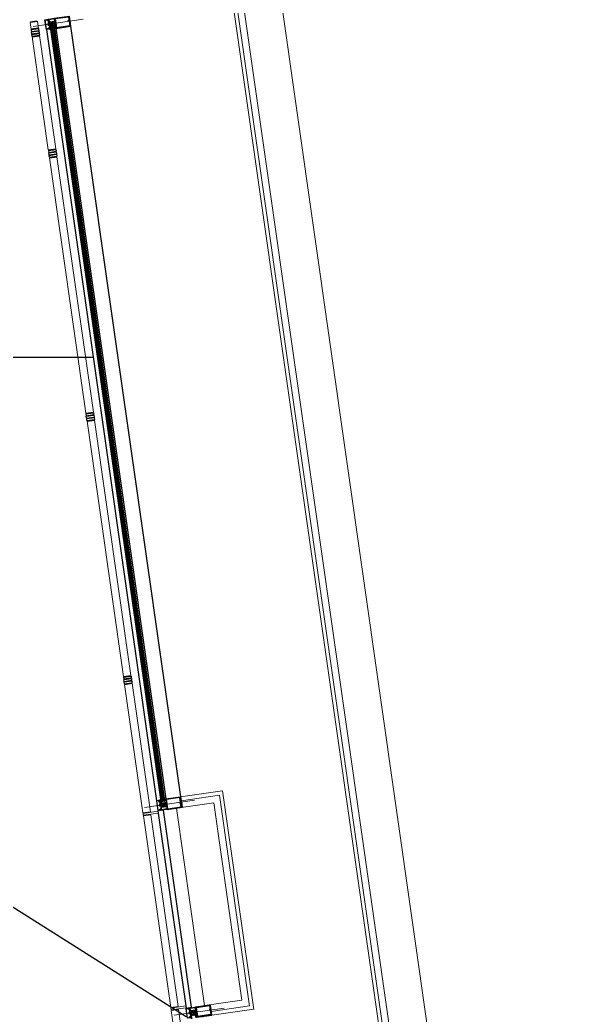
# Model space of a CAD drawing. Header units: centimetres. Extents: x 139057 to 200038, y 34824 to 80516.
# Drawn here: x 171053 to 171353, y 48367 to 48895 of the extents above; entities that cross this region are included whole.
import ezdxf

# ---------------------------------------------------------------- set-up
doc = ezdxf.new("R2010")
doc.units = ezdxf.units.CM
doc.header["$LTSCALE"] = 100
doc.linetypes.add('LEV-124-TUN-CONN$0$CENTER2', pattern=[28.575, 19.05, -3.175, 3.175, -3.175])
doc.layers.get('0').update_dxf_attribs({"lineweight": 0})
doc.layers.get('Defpoints').update_dxf_attribs({"lineweight": 0})
for name, color, linetype, lineweight in [('430_TAVOLATI_001-AM_0', 3, 'Continuous', 0), ('437_RIVESTIMENTI_001-AM_0', 13, 'Continuous', 0), ('440_SIMBOLI_001-AM_0', 31, 'Continuous', 0)]:
    doc.layers.add(name, color=color, linetype=linetype, lineweight=lineweight)
for name, color, linetype in [('A-FACCIATA', 8, 'Continuous'), ('A-FACCIATA MONTANTI', 13, 'Continuous'), ('A-GRAFICA', 253, 'Continuous'), ('A-PARAPETTI', 5, 'Continuous'), ('LEV-124-TUN-CONN$0$A-GLAZ-MULL', 1, 'Continuous'), ('LEV-124-TUN-CONN$0$A-Stone', 5, 'Continuous'), ('LEV-124-TUN-CONN$0$A-STRS-RAIL', 1, 'Continuous')]:
    doc.layers.add(name, color=color, linetype=linetype)

# ---------------------------------------------------------------- blocks, each defined once
blk = doc.blocks.new('LEV-124-TUN-CONN$0$HANDRAIL-BUILDING C')
at = {"layer": 'LEV-124-TUN-CONN$0$A-STRS-RAIL'}
for p, q in [((-47, 16), (-7.3, 20.3)), ((-46.7, 13), (-6.9, 17.3)), ((-46.7, 13), (-45.6, 3.1)), ((-45.6, 3.1), (-5.8, 7.4)), ((-45.3, 0.1), (-5.5, 4.4)), ((-45.3, 0.1), (-44.2, -9.9)), ((-44, 16.3), (-43.7, 13.3)), ((-42.6, 3.4), (-42.3, 0.4)), ((-10.2, 20), (-9.9, 17)), ((-8.8, 7.1), (-8.5, 4.1)), ((-5.8, 7.4), (-6.9, 17.3)), ((-4.4, -5.5), (-5.5, 4.4)), ((-44.2, -9.9), (-4.4, -5.5)), ((-43.9, -12.8), (-4.1, -8.5)), ((-42.8, -22.8), (-43.9, -12.8)), ((-42.8, -22.8), (-3, -18.4)), ((-42.4, -25.8), (-2.7, -21.4)), ((-41.2, -9.5), (-40.9, -12.5)), ((-39.8, -22.5), (-39.5, -25.4)), ((-7.4, -5.8), (-7.1, -8.8)), ((-6, -18.8), (-5.7, -21.7)), ((-3, -18.4), (-4.1, -8.5))]:
    blk.add_line(p, q, dxfattribs=at)
blk = doc.blocks.new('LEV-124-TUN-CONN$0$MULL130 LamGlazBLK')
blk.add_line((-3.8, 8.3, 0), (-3.8, 8.3, 0))
at = {"layer": 'Defpoints', "color": 1, "linetype": 'LEV-124-TUN-CONN$0$CENTER2'}
blk.add_line((0, 197.5, 0), (0, -70.4, 0), dxfattribs=at)
at = {"layer": 'Defpoints', "ltscale": 2}
blk.add_line((16.5, 106.5, 0), (16.5, 85.5, 0), dxfattribs=at)
at = {"layer": 'Defpoints'}
blk.add_circle((0, 0, 0), 1, dxfattribs=at)
at = {"layer": 'LEV-124-TUN-CONN$0$A-GLAZ-MULL'}
for p, q in [((-26, 110, 0), (-26, 80, 0)), ((-25, 119, 0), (-21, 119, 0)), ((-21, 118, 0), (-25, 118, 0)), ((-25, 113.5, 0), (-17.9, 113.5, 0)), ((-24, 110.6, 0), (-25, 110.6, 0)), ((-25, 110, 0), (-25, 80, 0)), ((-22.7, 112.2, 0), (-24, 111.7, 0)), ((-24, 111.7, 0), (-24, 110.6, 0)), ((-23.3, 116.2, 0), (-23.3, 113.5, 0)), ((-21.4, 112.7, 0), (-22.7, 112.2, 0)), ((-20.1, 112.2, 0), (-21.4, 112.7, 0)), ((-18.6, 111.5, 0), (-20.1, 112.2, 0)), ((-19, 110.6, 0), (-18.6, 111.5, 0)), ((-17.9, 113.5, 0), (-17.9, 112.6, 0)), ((0, 112.6, 0), (-17.9, 112.6, 0)), ((0, 112.6, 0), (17.9, 112.6, 0)), ((25, 113.5, 0), (17.9, 113.5, 0)), ((17.9, 113.5, 0), (17.9, 112.6, 0)), ((18.6, 111.5, 0), (20.1, 112.2, 0)), ((19, 110.6, 0), (18.6, 111.5, 0)), ((20.1, 112.2, 0), (21.4, 112.7, 0)), ((25, 119, 0), (21, 119, 0)), ((21, 118, 0), (25, 118, 0)), ((21.4, 112.7, 0), (22.7, 112.2, 0)), ((22.7, 112.2, 0), (24, 111.7, 0)), ((23.3, 116.2, 0), (23.3, 113.5, 0)), ((24, 111.7, 0), (24.1, 110.6, 0)), ((24.1, 110.6, 0), (25, 110.6, 0)), ((26, 110, 0), (25, 110, 0)), ((-17.1, 80, 0), (-27.5, 80, 0)), ((-23.4, 78.7, 0), (-24.4, 78.7, 0)), ((-23.4, 80, 0), (-23.4, 78.7, 0)), ((-20.2, 80, 0), (-20.2, 78.7, 0)), ((-20.2, 78.7, 0), (-19.2, 78.7, 0)), ((-3, 80.9, 0), (-3, 78, 0)), ((-2, 81.9, 0), (-2.5, 81.9, 0)), ((-2.5, 81.9, 0), (-2.5, 80.8, 0)), ((-1.4, 80.9, 0), (-2.3, 80.9, 0)), ((2.8, 81.9, 0), (-2, 81.9, 0)), ((-1.7, 79.4, 0), (-1.7, 80.8, 0)), ((-1.4, 80.9, 0), (-1.4, 78, 0)), ((1.5, 84.5, 0), (3, 84.5, 0)), ((3, 84.5, 0), (5, 82.5, 0)), ((3, 79.5, 0), (3, 81.7, 0)), ((4.5, 79.5, 0), (3, 79.5, 0)), ((5, 82.5, 0), (4.5, 79.5, 0)), ((5, 82.5, 0), (5, 82.5, 0)), ((20.2, 78.7, 0), (19.2, 78.7, 0)), ((20.2, 80, 0), (20.2, 78.7, 0)), ((23.4, 80, 0), (23.4, 78.7, 0)), ((23.4, 78.7, 0), (24.4, 78.7, 0))]:
    blk.add_line(p, q, dxfattribs=at)
at = {"layer": 'LEV-124-TUN-CONN$0$A-GLAZ-MULL', "linetype": 'Continuous', "extrusion": (2.06581e-05, -1.53304e-05, 1)}
for p, q in [((-25, 116.5, 0), (-22.7, 117.9, 0)), ((-22.1, 117.1, 0), (-23.2, 116.4, 0)), ((-24.4, 77.9, 0), (-24.4, 78.7, 0)), ((-17.1, 80, 0), (-20.2, 80, 0)), ((19.2, 77.9, 0), (19.2, 78.7, 0)), ((21.8, 76.8, 0), (19.2, 77.9, 0)), ((24.4, 77.9, 0), (21.8, 76.8, 0))]:
    blk.add_line(p, q, dxfattribs=at)
at = {"layer": 'LEV-124-TUN-CONN$0$A-GLAZ-MULL', "linetype": 'Continuous'}
for p, q in [((-25, 112.3, 0), (-25, 110.6, 0)), ((-25, 110.6, 0), (-25, 112.3, 0)), ((-3.2, 106.1, 0), (-11, 106.1, 0)), ((-3.2, 105.5, 0), (-2.4, 106.3, 0)), ((-2.4, 106.3, 0), (-3.2, 106.1, 0)), ((0, 113.1, 0), (-0.4, 113.6, 0)), ((0.4, 113.6, 0), (0, 113.1, 0)), ((3.2, 105.5, 0), (2.4, 106.3, 0)), ((2.4, 106.3, 0), (3.2, 106.1, 0)), ((3.2, 106.1, 0), (11, 106.1, 0)), ((25, 112.3, 0), (25, 110.6, 0)), ((25, 110.6, 0), (25, 112.3, 0)), ((-27.5, 80, 0), (-27.5, 0, 0)), ((-26.5, 80, 0), (-26.5, 1, 0)), ((-24.5, 76, 0), (-24.5, 4, 0)), ((-24.5, 76, 0), (24.5, 76, 0)), ((-17.1, 78, 0), (-17.1, 80, 0)), ((17.1, 78, 0), (-17.1, 78, 0)), ((-9, 105.5, 0), (-5.7, 105.5, 0)), ((-4.7, 104.5, 0), (-4.7, 93.1, 0)), ((-2.4, 104.7, 0), (-3.2, 105.5, 0)), ((-3.2, 103.9, 0), (-2.4, 104.7, 0)), ((-2.4, 103.1, 0), (-3.2, 103.9, 0)), ((-3.2, 102.3, 0), (-2.4, 103.1, 0)), ((-2.4, 101.5, 0), (-3.2, 102.3, 0)), ((-3.2, 100.7, 0), (-2.4, 101.5, 0)), ((-2.4, 99.9, 0), (-3.2, 100.7, 0)), ((-3.2, 99.1, 0), (-2.4, 99.9, 0)), ((-2.4, 98.3, 0), (-3.2, 99.1, 0)), ((-3.2, 97.5, 0), (-2.4, 98.3, 0)), ((-2.4, 96.7, 0), (-3.2, 97.5, 0)), ((-3.2, 95.9, 0), (-2.4, 96.7, 0)), ((-3.2, 94.3, 0), (-3.2, 95.9, 0)), ((0, 89.1, 0), (-0.7, 89.1, 0)), ((0, 89.1, 0), (0.7, 89.1, 0)), ((2.4, 104.7, 0), (3.2, 105.5, 0)), ((3.2, 103.9, 0), (2.4, 104.7, 0)), ((2.4, 103.1, 0), (3.2, 103.9, 0)), ((3.2, 102.3, 0), (2.4, 103.1, 0)), ((2.4, 101.5, 0), (3.2, 102.3, 0)), ((3.2, 100.7, 0), (2.4, 101.5, 0)), ((2.4, 99.9, 0), (3.2, 100.7, 0)), ((3.2, 99.1, 0), (2.4, 99.9, 0)), ((2.4, 98.3, 0), (3.2, 99.1, 0)), ((3.2, 97.5, 0), (2.4, 98.3, 0)), ((2.4, 96.7, 0), (3.2, 97.5, 0)), ((3.2, 95.9, 0), (2.4, 96.7, 0)), ((11, 105.5, 0), (3.2, 105.5, 0)), ((3.2, 94.3, 0), (3.2, 95.9, 0)), ((4.7, 95, 0), (4.7, 93.1, 0)), ((17.1, 78, 0), (17.1, 80, 0)), ((24.5, 4, 0), (24.5, 76, 0)), ((26.5, 1, 0), (26.5, 80, 0)), ((27.5, 80, 0), (27.5, 0, 0)), ((-0.2, 0, 0), (-27.5, 0, 0)), ((-26.5, 1, 0), (-0.2, 1, 0)), ((-24.5, 4, 0), (-1.2, 4, 0)), ((-2.1, 4.8, 0), (-4, 7.6, 0)), ((-1.7, 6, 0), (-3.1, 8.1, 0)), ((-1.6, 4.6, 0), (-2.1, 4.8, 0)), ((1, 6, 0), (-1.7, 6, 0)), ((-1.3, 4.8, 0), (-1.3, 5.1, 0)), ((-1.3, 5.1, 0), (0.2, 5.1, 0)), ((-1.2, 4.8, 0), (-1.2, 5, 0)), ((-0.5, 5, 0), (-1.2, 5, 0)), ((-1.2, 4, 0), (-1.2, 4.8, 0)), ((-0.2, 4, 0), (-0.2, 4.8, 0)), ((-0.2, 0, 0), (-0.2, 4, 0)), ((0.2, 0, 0), (0.2, 4, 0)), ((0.2, 1, 0), (26.5, 1, 0)), ((27.5, 0, 0), (0.2, 0, 0)), ((0.2, 4, 0), (0.2, 5.1, 0)), ((0.2, 4, 0), (24.5, 4, 0)), ((1.3, 4, 0), (1.3, 5.8, 0)), ((27.5, 50.4, 0), (27.5, 46.9, 0))]:
    blk.add_line(p, q, dxfattribs=at)
at = {"layer": 'LEV-124-TUN-CONN$0$A-GLAZ-MULL', "linetype": 'Continuous', "extrusion": (4.13169e-05, -9.3459e-10, 1)}
for p, q in [((-25, 112.3, 0), (-25, 110.6, 0)), ((-25, 110.6, 0), (-25, 112.3, 0))]:
    blk.add_line(p, q, dxfattribs=at)
at = {"layer": 'LEV-124-TUN-CONN$0$A-GLAZ-MULL', "linetype": 'Continuous', "extrusion": (-2.06581e-05, -1.53304e-05, 1)}
for p, q in [((22.1, 117.1, 0), (23.3, 116.4, 0)), ((25, 116.5, 0), (22.7, 117.9, 0)), ((-24.4, 77.9, 0), (-21.8, 76.8, 0)), ((-21.8, 76.8, 0), (-19.2, 77.9, 0)), ((-19.2, 77.9, 0), (-19.2, 78.7, 0)), ((17.1, 80, 0), (20.2, 80, 0)), ((24.4, 77.9, 0), (24.4, 78.7, 0))]:
    blk.add_line(p, q, dxfattribs=at)
at = {"layer": 'LEV-124-TUN-CONN$0$A-GLAZ-MULL', "linetype": 'Continuous', "extrusion": (-1.53304e-05, 2.06581e-05, 1)}
for p, q in [((-4.2, 80.1, 0), (-3.5, 81.9, 0)), ((-3.5, 78.2, 0), (-4.2, 80.1, 0)), ((-3.5, 81.9, 0), (-3, 81.9, 0)), ((-3, 78.2, 0), (-3.5, 78.2, 0)), ((-3, 81.9, 0), (-3, 80.8, 0)), ((-3, 80.8, 0), (-1.7, 80.8, 0)), ((-1.7, 79.4, 0), (-3, 79.4, 0)), ((-3, 79.4, 0), (-3, 78.2, 0))]:
    blk.add_line(p, q, dxfattribs=at)
at = {"layer": 'LEV-124-TUN-CONN$0$A-GLAZ-MULL', "elevation": 0}
for points in [[(26, 110), (26, 130), (-26, 130), (-26, 110)], [(25, 119), (25, 129), (-25, 129), (-25, 119)], [(-25, 118), (-25, 110)], [(-25, 115.4), (-24.5, 115.4), (-24.5, 115), (-24.5, 114.6), (-24.5, 114.2), (-25, 113.5)], [(25, 115.4), (24.5, 115.4), (24.5, 115), (24.5, 114.6), (24.5, 114.2), (25, 113.5)], [(25, 110), (25, 118)]]:
    blk.add_lwpolyline(points, dxfattribs=at)
blk.add_lwpolyline([(-25, 110), (-12, 110), (-12, 80), (-25, 80)], close=True, dxfattribs=at)
at = {"layer": 'LEV-124-TUN-CONN$0$A-GLAZ-MULL', "linetype": 'Continuous', "elevation": 0}
for points in [[(0, 110.6), (-0.2, 110.6), (-5, 110.6, 0.267949), (-5.4, 110.3), (-6.3, 108.8, -0.57735), (-7.2, 108.8), (-8, 110.3, 0.267949), (-8.5, 110.6), (-19, 110.6)], [(0, 108.6), (-0.9, 108.6, -0.414214), (-1.4, 109.1), (-1.4, 110, 0.414214), (-1.9, 110.5), (-4.3, 110.5, 0.414214), (-4.8, 110), (-4.8, 109.1, -0.414214), (-5.3, 108.6), (-7.6, 108.6, -0.414214), (-8.1, 109.1), (-8.1, 110.1, 0.414214), (-8.6, 110.6), (-10, 110.6, 0.414214), (-11, 109.6), (-11, 106.1)], [(0, 110.6), (0.2, 110.6), (5, 110.6, -0.267949), (5.4, 110.3), (6.3, 108.8, 0.57735), (7.2, 108.8), (8, 110.3, -0.267949), (8.5, 110.6), (19, 110.6)], [(0, 108.6), (0.9, 108.6, 0.414214), (1.4, 109.1), (1.4, 110, -0.414214), (1.9, 110.5), (4.3, 110.5, -0.414214), (4.8, 110), (4.8, 109.1, 0.414214), (5.3, 108.6), (7.6, 108.6, 0.414214), (8.1, 109.1), (8.1, 110.1, -0.414214), (8.6, 110.6), (10, 110.6, -0.414214), (11, 109.6), (11, 106.1)], [(-11, 105.5), (-8.1, 105.5, -0.414214), (-7.8, 105.3), (-7.8, 83.2, 0.414214), (-6.8, 82.2), (-5.5, 82.2, 0.414214), (-4.5, 83.2), (-4.5, 83.5, -0.414214), (-3.5, 84.5), (0, 84.5)], [(-11, 104.5), (-11, 104, 0.414214), (-10.5, 103.5), (-10.5, 103.5, 0.414214), (-10, 104), (-10, 104.5)], [(-2.3, 78), (-2.3, 81, -0.414214), (-1.8, 81.5), (1.8, 81.5, -0.414214), (2.3, 81), (2.3, 78)], [(5.7, 96), (6.9, 96, -0.414214), (7.9, 95), (7.9, 78)], [(11, 104.5), (11, 104, -0.414214), (10.5, 103.5), (10.5, 103.5, -0.414214), (10, 104), (10, 104.5)]]:
    blk.add_lwpolyline(points, format="xyb", dxfattribs=at)
at = {"layer": 'LEV-124-TUN-CONN$0$A-GLAZ-MULL', "color": 1, "linetype": 'Continuous', "elevation": 0}
blk.add_lwpolyline([(-1.6, 116), (0, 116), (1.6, 116), (1.6, 118.8, -0.317923), (5.9, 113.6), (-5.9, 113.6, -0.317923), (-1.6, 118.8)], format="xyb", close=True, dxfattribs=at)
at = {"layer": 'LEV-124-TUN-CONN$0$A-GLAZ-MULL', "color": 1, "linetype": 'Continuous', "extrusion": (2.06581e-05, -1.53304e-05, 1), "elevation": -923}
blk.add_lwpolyline([(18.1, 106.6), (15.3, 106.6, -0.153464), (15, 106.7), (14.7, 106.9), (13.5, 108.5, -0.135368), (13, 109.5, -0.316586), (13.7, 109.9), (14.5, 110.2), (19.3, 110.2), (21.5, 111.6, -0.957292), (22.1, 110.8), (21, 110.1, 0.700208), (21.1, 109.7), (23, 109.7, 0.198912), (23.3, 109.9), (23.5, 110.1, -0.223019), (24.9, 110), (26.1, 110, 0.121572), (26.3, 110.5), (26, 112.1, -0.47772), (26.3, 112.4), (26.5, 112.4, -0.353437), (27, 112), (27.9, 109.6), (28.1, 108.8, 0.122832), (28.4, 108.1, 0.084329), (28.9, 107.7), (29.7, 107.3), (29.9, 107.3, -0.879899), (29.8, 106.5, -0.024194), (29.2, 106.5), (28.7, 106.6, -0.09775), (27.8, 106.8, -0.124447), (27, 107.4), (26.5, 107.9, 0.11503), (25.6, 108.5), (22.3, 108.5, 0.792784), (22.2, 108), (25.3, 107.4, -0.085082), (25.7, 107.2, -0.7729), (25.4, 106.5), (24.9, 106.5), (22, 106.8, -0.21375), (20.7, 107.6, 0.265219), (19.1, 108.5), (15.8, 108.5, 0.883104), (15.7, 107.8), (18.2, 107.5, -0.910676), (18.2, 106.5)], format="xyb", dxfattribs=at)
at = {"layer": 'LEV-124-TUN-CONN$0$A-GLAZ-MULL', "linetype": 'Continuous', "elevation": 0}
for points in [[(-11, 105.5), (-11, 104.5)], [(-10, 104.5), (-8.9, 104.5), (-8.9, 101.5), (-10.5, 100.5), (-10.5, 78)], [(1.5, 84.5), (0, 84.5)], [(10, 104.5), (9, 104.5), (9, 101.5), (10.5, 100.5), (10.5, 78)], [(11, 105.5), (11, 104.5)]]:
    blk.add_lwpolyline(points, dxfattribs=at)
at = {"layer": 'LEV-124-TUN-CONN$0$A-GLAZ-MULL', "color": 1, "linetype": 'Continuous', "extrusion": (2.06581e-05, -1.53304e-05, 1), "elevation": -923}
blk.add_lwpolyline([(19, 85.5), (17.1, 85.4), (18.1, 80.4), (20.8, 80.4), (20.8, 78.6), (19.3, 78.6), (19.3, 78), (21.8, 77), (24.3, 78), (24.3, 78.6), (22.7, 78.6), (22.7, 80.4), (27.4, 80.4), (28.4, 85.4), (27.3, 85.5, -0.184948)], format="xyb", close=True, dxfattribs=at)
at = {"layer": 'LEV-124-TUN-CONN$0$A-GLAZ-MULL', "linetype": 'Continuous', "extrusion": (2.06581e-05, -1.53304e-05, 1)}
for centre, radius, start, end in [((-23.1, 116.2, -923), 0.2, 129.9986, 199.9986), ((-22.4, 117.5, -923), 0.5, 309.9986, 124.9986)]:
    blk.add_arc(centre, radius, start, end, dxfattribs=at)
at = {"layer": 'LEV-124-TUN-CONN$0$A-GLAZ-MULL'}
for centre, radius, start, end in [((-21, 118.5, 0), 0.5, 270, 90), ((21, 118.5, 0), 0.5, 90, 270), ((2.8, 81.7, 0), 0.25, 0, 90), ((5.7, 95, 0), 1, 90, 180)]:
    blk.add_arc(centre, radius, start, end, dxfattribs=at)
at = {"layer": 'LEV-124-TUN-CONN$0$A-GLAZ-MULL', "linetype": 'Continuous', "extrusion": (-2.06581e-05, -1.53304e-05, 1)}
for centre, radius, start, end in [((22.5, 117.5, -140.5), 0.5, 55.0014, 230.0014), ((23.1, 116.2, -140.5), 0.2, 340.0014, 50.0014)]:
    blk.add_arc(centre, radius, start, end, dxfattribs=at)
at = {"layer": 'LEV-124-TUN-CONN$0$A-GLAZ-MULL', "linetype": 'Continuous'}
for centre, radius, start, end in [((-5.7, 104.5, 0), 1, 0, 90), ((-0.7, 93.1, 0), 4, 180, 270), ((0, 94.3, 0), 3.18, 180, 270.0877), ((0, 94.3, 0), 3.18, 269.9123, 0), ((0.7, 93.1, 0), 4, 270, 0), ((-3.6, 7.9, 0), 0.5, 123.6901, 213.6901), ((-3.6, 7.9, 0), 0.5, 33.6901, 123.6901), ((-1.6, 4.8, 0), 0.25, 262.2348, 0), ((-0.5, 4.8, 0), 0.25, 0, 90), ((1, 5.8, 0), 0.25, 0, 90)]:
    blk.add_arc(centre, radius, start, end, dxfattribs=at)

msp = doc.modelspace()

# ---------------------------------------------------------------- linework, layer by layer
at = {"layer": '430_TAVOLATI_001-AM_0'}
for p, q in [((171353.31, 47771.35, 0), (171154.27, 49165.3, 0)), ((171330.68, 47788.32, 0), (171136.92, 49145.3, 0))]:
    msp.add_line(p, q, dxfattribs=at)
at = {"layer": '430_TAVOLATI_001-AM_0', "elevation": 0}
msp.add_lwpolyline([(171155.7, 48479.68), (171170.62, 48375.14), (171150.82, 48372.32), (171135.9, 48476.86)], close=True, dxfattribs=at)
at = {"layer": '437_RIVESTIMENTI_001-AM_0'}
for p, q in [((171324.09, 47795.6, 0), (171137.13, 49104.9, 0)), ((171326.35, 47793.9, 0), (171138.87, 49106.9, 0)), ((171138.07, 48482.88, 0), (171160.34, 48486.06, 0)), ((171160.34, 48486.06, 0), (171176.9, 48370.1, 0)), ((171138.35, 48480.9, 0), (171158.65, 48483.79, 0)), ((171158.65, 48483.79, 0), (171174.64, 48371.8, 0)), ((171154.31, 48369.13, 0), (171174.6, 48372.03, 0)), ((171154.6, 48367.15, 0), (171176.87, 48370.33, 0))]:
    msp.add_line(p, q, dxfattribs=at)
at = {"layer": '440_SIMBOLI_001-AM_0', "elevation": 0}
for points in [[(171067.84, 48826.15), (171058.19, 48893.77), (171062.15, 48894.33), (171071.8, 48826.71)], [(171061.85, 48894.29), (171061.81, 48894.59), (171058.44, 48894.1), (171058.48, 48893.81)], [(171072.4, 48822.55), (171091.75, 48687.02), (171087.79, 48686.45), (171068.44, 48821.99)], [(171107.73, 48546.76), (171088.38, 48682.3), (171092.34, 48682.86), (171111.69, 48547.33)], [(171112.29, 48543.17), (171122.02, 48475.03), (171118.06, 48474.46), (171108.33, 48542.6)], [(171126.16, 48474.32), (171118.24, 48473.19), (171118.1, 48474.18), (171126.02, 48475.31)], [(171140.76, 48372.03), (171132.84, 48370.9), (171132.99, 48369.91), (171140.9, 48371.04)], [(171142.75, 48301.54), (171133.03, 48369.63), (171136.99, 48370.19), (171146.71, 48302.1)]]:
    msp.add_lwpolyline(points, dxfattribs=at)
msp.add_lwpolyline([(171122.24, 48473.47), (171136.76, 48371.75), (171132.8, 48371.19), (171118.28, 48472.9)], close=True, dxfattribs=at)
at = {"layer": 'A-FACCIATA', "color": 1}
for p, q in [((171071.07, 48891.6, 0), (171068.99, 48891.31, 0)), ((171127.65, 48480.51, 0), (171068.99, 48891.31, 0)), ((171128.64, 48480.65, 0), (171069.98, 48891.45, 0)), ((171128.74, 48480.67, 0), (171070.08, 48891.46, 0)), ((171129.73, 48480.81, 0), (171071.07, 48891.6, 0)), ((171079.69, 48891.72, 0), (171138.07, 48482.88, 0)), ((171066.8, 48890.03, 0), (171125.22, 48480.89, 0)), ((171129.73, 48480.81, 0), (171127.65, 48480.51, 0))]:
    msp.add_line(p, q, dxfattribs=at)
at = {"layer": 'A-FACCIATA'}
for p, q in [((171127.98, 48480.56, 0), (171069.32, 48891.35, 0)), ((171128.31, 48480.61, 0), (171069.65, 48891.4, 0)), ((171129.07, 48480.71, 0), (171070.41, 48891.51, 0)), ((171129.4, 48480.76, 0), (171070.74, 48891.56, 0)), ((171071.76, 48890.69, 0), (171130.13, 48481.88, 0))]:
    msp.add_line(p, q, dxfattribs=at)
at = {"layer": 'A-GRAFICA', "elevation": 0}
for points in [[(171140.92, 48366.2), (170586.98, 48716.23), (170033.01, 48366.26)], [(170082.42, 48716.26), (171091.55, 48716.2)]]:
    msp.add_lwpolyline(points, dxfattribs=at)
at = {"layer": 'LEV-124-TUN-CONN$0$A-Stone', "elevation": 0}
msp.add_lwpolyline([(171126, 48475.44), (171140.92, 48370.9), (171143.89, 48371.33), (171128.97, 48475.87)], close=True, dxfattribs=at)

# ---------------------------------------------------------------- block references
at = {"layer": 'A-FACCIATA MONTANTI', "extrusion": (0, 0, -1), "zscale": -0.1}
for p, xscale, yscale, rotation in [((-171079.3, 48894.45, 0), 0.1, 0.1, 261.8736430748459), ((-171154.2, 48369.87, 0), 0.09999999999999996, 0.09999999999999996, 261.87364351204)]:
    msp.add_blockref('LEV-124-TUN-CONN$0$MULL130 LamGlazBLK', p, dxfattribs=dict(at, xscale=xscale, yscale=yscale, rotation=rotation))
at = {"layer": 'A-FACCIATA MONTANTI', "xscale": 0.1, "yscale": 0.1, "zscale": 0.1, "rotation": 98.12635476716798}
msp.add_blockref('LEV-124-TUN-CONN$0$MULL130 LamGlazBLK', (171138.46, 48480.15, 0), dxfattribs=at)
at = {"layer": 'A-PARAPETTI', "yscale": 0.1, "zscale": 0.1}
for p, xscale, rotation in [((171063.43, 48888.86, 0), -0.09999999999999999, 194.3738529607919), ((171072.59, 48824.7, 0), -0.1, 194.3738371699588), ((171092.54, 48685.01, 0), -0.1, 194.3738371699588), ((171112.49, 48545.32, 0), -0.1, 194.3738371699588)]:
    msp.add_blockref('LEV-124-TUN-CONN$0$HANDRAIL-BUILDING C', p, dxfattribs=dict(at, xscale=xscale, rotation=rotation))

doc.saveas('drawing.dxf')
